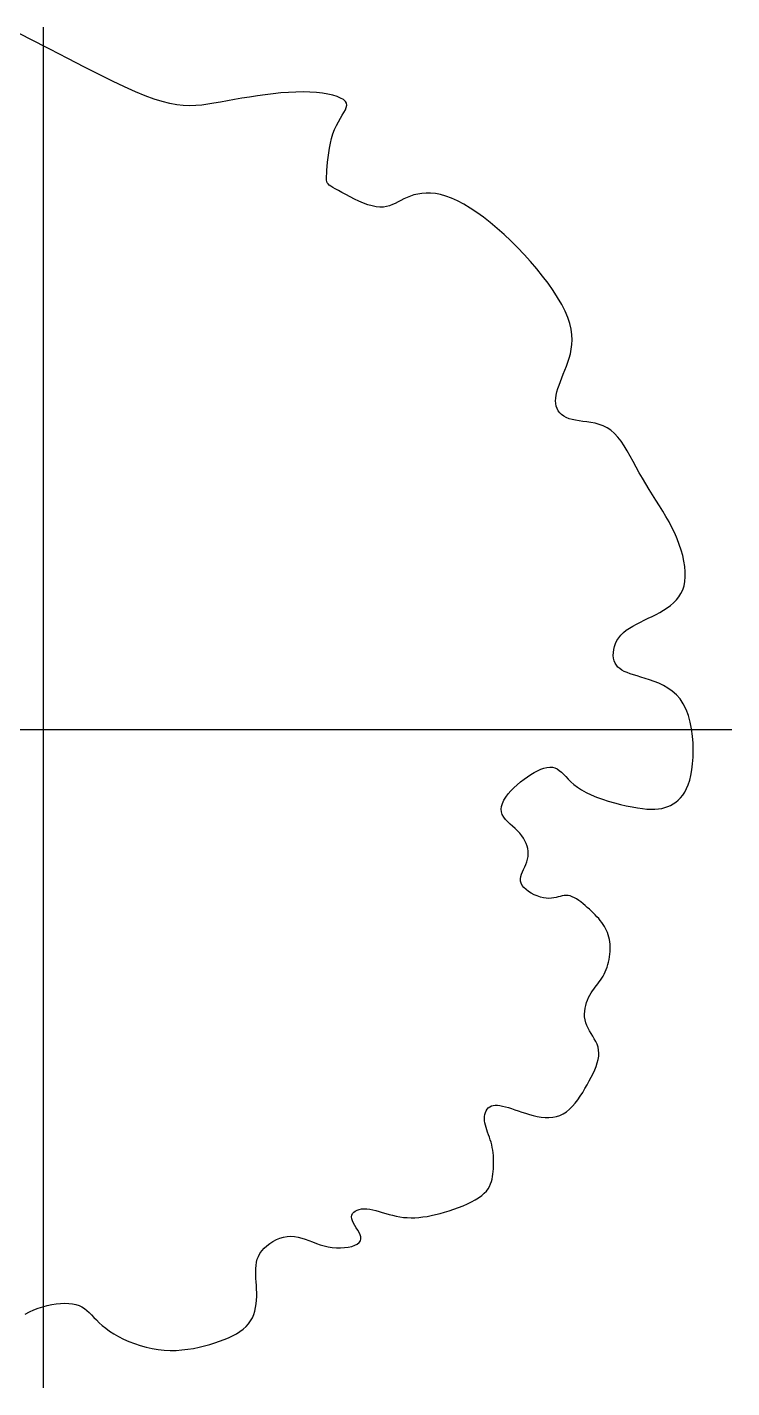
# Model space of a CAD drawing. Extents: x -5576 to 5301, y -5071 to 5410.
# Drawn here: x -124 to 5301, y -5071 to 5410 of the extents above; entities that cross this region are included whole.
import ezdxf

# ---------------------------------------------------------------- set-up
doc = ezdxf.new("R2010")
doc.units = 0
doc.layers.get('0').update_dxf_attribs({"linetype": 'CONTINUOUS'})

msp = doc.modelspace()

# ---------------------------------------------------------------- linework, layer by layer
at = {"linetype": 'CONTINUOUS'}
for p, q in [((-106.21, 5320.55), (-258.44, 5399.37)), ((0, -5071.41), (0, 5409.95)), ((48.72, 5240.22), (-106.21, 5320.55)), ((188.96, 5167.69), (48.72, 5240.22)), ((315.64, 5102.7), (188.96, 5167.69)), ((429.85, 5044.99), (315.64, 5102.7)), ((532.72, 4994.29), (429.85, 5044.99)), ((625.34, 4950.35), (532.72, 4994.29)), ((708.83, 4912.89), (625.34, 4950.35)), ((784.3, 4881.67), (708.83, 4912.89)), ((852.86, 4856.41), (784.3, 4881.67)), ((915.58, 4836.82), (852.86, 4856.41)), ((973.37, 4822.42), (915.58, 4836.82)), ((1027.12, 4812.71), (973.37, 4822.42)), ((1313.89, 4824.41), (1265.96, 4816.68)), ((1363.93, 4833.27), (1313.89, 4824.41)), ((1416.72, 4842.78), (1363.93, 4833.27)), ((1472, 4852.64), (1416.72, 4842.78)), ((1529.27, 4862.55), (1472, 4852.64)), ((1588.03, 4872.25), (1529.27, 4862.55)), ((1647.78, 4881.45), (1588.03, 4872.25)), ((1708.03, 4889.89), (1647.78, 4881.45)), ((1768.28, 4897.28), (1708.03, 4889.89)), ((1828.03, 4903.34), (1768.28, 4897.28)), ((1886.79, 4907.79), (1828.03, 4903.34)), ((1944.05, 4910.37), (1886.79, 4907.79)), ((1999.32, 4910.86), (1944.05, 4910.37)), ((2052.11, 4909.31), (1999.32, 4910.86)), ((2101.91, 4905.85), (2052.11, 4909.31)), ((2148.23, 4900.6), (2101.91, 4905.85)), ((2190.57, 4893.69), (2148.23, 4900.6)), ((2228.44, 4885.23), (2190.57, 4893.69)), ((2261.34, 4875.36), (2228.44, 4885.23)), ((2288.76, 4864.19), (2261.34, 4875.36)), ((2310.22, 4851.85), (2288.76, 4864.19)), ((2325.21, 4838.45), (2310.22, 4851.85)), ((2333.48, 4824.09), (2325.21, 4838.45)), ((2335.68, 4808.61), (2333.48, 4824.09)), ((1077.71, 4807.19), (1027.12, 4812.71)), ((1126.01, 4805.33), (1077.71, 4807.19)), ((1172.89, 4806.63), (1126.01, 4805.33)), ((1219.25, 4810.58), (1172.89, 4806.63)), ((1265.96, 4816.68), (1219.25, 4810.58)), ((2287.02, 4708.08), (2301.73, 4731.89)), ((2301.73, 4731.89), (2314.84, 4753.66)), ((2314.84, 4753.66), (2325.46, 4773.58)), ((2325.46, 4773.58), (2332.71, 4791.84)), ((2332.71, 4791.84), (2335.68, 4808.61)), ((2230.03, 4588.95), (2242.32, 4622.6)), ((2242.32, 4622.6), (2256.42, 4653.62)), ((2256.42, 4653.62), (2271.62, 4682.06)), ((2271.62, 4682.06), (2287.02, 4708.08)), ((2203.42, 4478.76), (2210.74, 4516.29)), ((2210.74, 4516.29), (2219.56, 4553.27)), ((2219.56, 4553.27), (2230.03, 4588.95)), ((2188.75, 4370.24), (2192.59, 4404.99)), ((2192.59, 4404.99), (2197.43, 4441.41)), ((2197.43, 4441.41), (2203.42, 4478.76)), ((2181.54, 4283.36), (2183.39, 4308.68)), ((2183.39, 4308.68), (2185.74, 4337.88)), ((2185.74, 4337.88), (2188.75, 4370.24)), ((2179.42, 4245.4), (2180.12, 4262.42)), ((2179.85, 4231.59), (2179.42, 4245.4)), ((2181.81, 4220.28), (2179.85, 4231.59)), ((2180.12, 4262.42), (2181.54, 4283.36)), ((2185.69, 4210.76), (2181.81, 4220.28)), ((2191.89, 4202.31), (2185.69, 4210.76)), ((2200.8, 4194.24), (2191.89, 4202.31)), ((2212.84, 4185.82), (2200.8, 4194.24)), ((2228.38, 4176.36), (2212.84, 4185.82)), ((2247.84, 4165.14), (2228.38, 4176.36)), ((2271.43, 4151.68), (2247.84, 4165.14)), ((2298.63, 4136.4), (2271.43, 4151.68)), ((2328.75, 4119.95), (2298.63, 4136.4)), ((2361.09, 4102.98), (2328.75, 4119.95)), ((2394.95, 4086.12), (2361.09, 4102.98)), ((2800.36, 4098.37), (2776.25, 4087.2)), ((2826.06, 4108.64), (2800.36, 4098.37)), ((2853.49, 4117.58), (2826.06, 4108.64)), ((2882.7, 4124.79), (2853.49, 4117.58)), ((2913.78, 4129.88), (2882.7, 4124.79)), ((2946.77, 4132.43), (2913.78, 4129.88)), ((2981.76, 4132.06), (2946.77, 4132.43)), ((3018.8, 4128.35), (2981.76, 4132.06)), ((3057.96, 4120.92), (3018.8, 4128.35)), ((3099.31, 4109.35), (3057.96, 4120.92)), ((3142.91, 4093.24), (3099.31, 4109.35)), ((3188.77, 4072.33), (3142.91, 4093.24)), ((2429.64, 4070.04), (2394.95, 4086.12)), ((2464.47, 4055.38), (2429.64, 4070.04)), ((2498.73, 4042.79), (2464.47, 4055.38)), ((2531.73, 4032.91), (2498.73, 4042.79)), ((2562.78, 4026.39), (2531.73, 4032.91)), ((2591.36, 4023.69), (2562.78, 4026.39)), ((2617.72, 4024.5), (2591.36, 4023.69)), ((2642.29, 4028.34), (2617.72, 4024.5)), ((2665.5, 4034.71), (2642.29, 4028.34)), ((2687.78, 4043.11), (2665.5, 4034.71)), ((2709.57, 4053.05), (2687.78, 4043.11)), ((2731.29, 4064.04), (2709.57, 4053.05)), ((2753.37, 4075.59), (2731.29, 4064.04)), ((2776.25, 4087.2), (2753.37, 4075.59)), ((3236.62, 4046.78), (3188.77, 4072.33)), ((3286.13, 4016.92), (3236.62, 4046.78)), ((3336.96, 3983.05), (3286.13, 4016.92)), ((3388.78, 3945.49), (3336.96, 3983.05)), ((3441.27, 3904.52), (3388.78, 3945.49)), ((3494.09, 3860.48), (3441.27, 3904.52)), ((3546.9, 3813.66), (3494.09, 3860.48)), ((3599.39, 3764.37), (3546.9, 3813.66)), ((3651.21, 3712.93), (3599.39, 3764.37)), ((3702.01, 3659.66), (3651.21, 3712.93)), ((3751.36, 3605), (3702.01, 3659.66)), ((3798.78, 3549.41), (3751.36, 3605)), ((3843.81, 3493.37), (3798.78, 3549.41)), ((3885.99, 3437.32), (3843.81, 3493.37)), ((3924.86, 3381.74), (3885.99, 3437.32)), ((3959.94, 3327.08), (3924.86, 3381.74)), ((3990.79, 3273.82), (3959.94, 3327.08)), ((4016.93, 3222.4), (3990.79, 3273.82)), ((4037.9, 3173.29), (4016.93, 3222.4)), ((4053.39, 3126.85), (4037.9, 3173.29)), ((4063.79, 3082.97), (4053.39, 3126.85)), ((4069.61, 3041.43), (4063.79, 3082.97)), ((4071.39, 3002.02), (4069.61, 3041.43)), ((4064.93, 2928.72), (4069.65, 2964.52)), ((4069.65, 2964.52), (4071.39, 3002.02)), ((4038.18, 2829.32), (4048.66, 2861.33)), ((4048.66, 2861.33), (4057.76, 2894.39)), ((4057.76, 2894.39), (4064.93, 2928.72)), ((3991.87, 2708.68), (4003.36, 2737.78)), ((4003.36, 2737.78), (4015.11, 2767.62)), ((4015.11, 2767.62), (4026.83, 2798.14)), ((4026.83, 2798.14), (4038.18, 2829.32)), ((3954.54, 2600.9), (3961.98, 2626.43)), ((3961.98, 2626.43), (3970.89, 2652.94)), ((3970.89, 2652.94), (3980.95, 2680.38)), ((3980.95, 2680.38), (3991.87, 2708.68)), ((3943.95, 2530.87), (3945.23, 2553.06)), ((3945.27, 2509.91), (3943.95, 2530.87)), ((3945.23, 2553.06), (3948.86, 2576.43)), ((3948.86, 2576.43), (3954.54, 2600.9)), ((3949.21, 2490.25), (3945.27, 2509.91)), ((3955.74, 2471.95), (3949.21, 2490.25)), ((3964.81, 2455.06), (3955.74, 2471.95)), ((3976.41, 2439.65), (3964.81, 2455.06)), ((3990.49, 2425.79), (3976.41, 2439.65)), ((4007.03, 2413.53), (3990.49, 2425.79)), ((4025.99, 2402.94), (4007.03, 2413.53)), ((4047.33, 2394.07), (4025.99, 2402.94)), ((4071.03, 2386.98), (4047.33, 2394.07)), ((4096.99, 2381.63), (4071.03, 2386.98)), ((4124.86, 2377.44), (4096.99, 2381.63)), ((4154.27, 2373.75), (4124.86, 2377.44)), ((4184.8, 2369.87), (4154.27, 2373.75)), ((4216.06, 2365.13), (4184.8, 2369.87)), ((4247.66, 2358.85), (4216.06, 2365.13)), ((4279.18, 2350.35), (4247.66, 2358.85)), ((4310.24, 2338.95), (4279.18, 2350.35)), ((4340.44, 2323.97), (4310.24, 2338.95)), ((4369.39, 2304.74), (4340.44, 2323.97)), ((4396.78, 2280.78), (4369.39, 2304.74)), ((4422.78, 2252.44), (4396.78, 2280.78)), ((4447.65, 2220.28), (4422.78, 2252.44)), ((4471.67, 2184.85), (4447.65, 2220.28)), ((4495.08, 2146.71), (4471.67, 2184.85)), ((4518.17, 2106.41), (4495.08, 2146.71)), ((4541.18, 2064.5), (4518.17, 2106.41)), ((4564.4, 2021.55), (4541.18, 2064.5)), ((4588.08, 1978.1), (4564.4, 2021.55)), ((4612.49, 1934.71), (4588.08, 1978.1)), ((4637.8, 1891.83), (4612.49, 1934.71)), ((4663.81, 1849.44), (4637.8, 1891.83)), ((4690.21, 1807.42), (4663.81, 1849.44)), ((4716.72, 1765.64), (4690.21, 1807.42)), ((4743.02, 1723.99), (4716.72, 1765.64)), ((4768.83, 1682.33), (4743.02, 1723.99)), ((4793.84, 1640.56), (4768.83, 1682.33)), ((4817.76, 1598.54), (4793.84, 1640.56)), ((4840.29, 1556.14), (4817.76, 1598.54)), ((4861.12, 1513.26), (4840.29, 1556.14)), ((4879.99, 1469.84), (4861.12, 1513.26)), ((4896.7, 1426.14), (4879.99, 1469.84)), ((4911.1, 1382.5), (4896.7, 1426.14)), ((4923, 1339.27), (4911.1, 1382.5)), ((4932.26, 1296.77), (4923, 1339.27)), ((4938.69, 1255.36), (4932.26, 1296.77)), ((4942.15, 1215.36), (4938.69, 1255.36)), ((4939.44, 1140.98), (4942.45, 1177.12)), ((4942.45, 1177.12), (4942.15, 1215.36)), ((4909.48, 1047.78), (4922.89, 1076.25)), ((4922.89, 1076.25), (4932.95, 1107.27)), ((4932.95, 1107.27), (4939.44, 1140.98)), ((4802.65, 936.29), (4828.32, 955.19)), ((4828.32, 955.19), (4852.14, 975.58)), ((4852.14, 975.58), (4873.81, 997.66)), ((4873.81, 997.66), (4893.02, 1021.66)), ((4893.02, 1021.66), (4909.48, 1047.78)), ((4596.71, 827.24), (4626.62, 841.83)), ((4626.62, 841.83), (4656.96, 856.39)), ((4656.96, 856.39), (4687.36, 871.14)), ((4687.36, 871.14), (4717.47, 886.28)), ((4717.47, 886.28), (4746.92, 902.05)), ((4746.92, 902.05), (4775.42, 918.64)), ((4775.42, 918.64), (4802.65, 936.29)), ((4446.74, 726.97), (4466.4, 746.28)), ((4466.4, 746.28), (4488.68, 764.26)), ((4488.68, 764.26), (4513.22, 781.13)), ((4513.22, 781.13), (4539.65, 797.11)), ((4539.65, 797.11), (4567.6, 812.41)), ((4567.6, 812.41), (4596.71, 827.24)), ((4391.49, 615.21), (4396.97, 638.42)), ((4396.97, 638.42), (4405.17, 661.58)), ((4405.17, 661.58), (4416.15, 684.3)), ((4416.15, 684.3), (4429.98, 706.22)), ((4429.98, 706.22), (4446.74, 726.97)), ((4388.41, 570.07), (4388.66, 592.3)), ((4390.69, 548.89), (4388.41, 570.07)), ((4388.66, 592.3), (4391.49, 615.21)), ((4395.42, 529.12), (4390.69, 548.89)), ((4402.54, 511.15), (4395.42, 529.12)), ((4411.98, 495.23), (4402.54, 511.15)), ((4423.75, 481.18), (4411.98, 495.23)), ((4437.84, 468.74), (4423.75, 481.18)), ((4454.25, 457.62), (4437.84, 468.74)), ((4472.98, 447.56), (4454.25, 457.62)), ((4494.03, 438.26), (4472.98, 447.56)), ((4517.4, 429.46), (4494.03, 438.26)), ((4543.1, 420.87), (4517.4, 429.46)), ((4571.11, 412.22), (4543.1, 420.87)), ((4601.44, 403.23), (4571.11, 412.22)), ((4633.99, 393.59), (4601.44, 403.23)), ((4668.23, 382.84), (4633.99, 393.59)), ((4703.53, 370.48), (4668.23, 382.84)), ((4739.26, 356.03), (4703.53, 370.48)), ((4774.79, 338.99), (4739.26, 356.03)), ((4809.49, 318.86), (4774.79, 338.99)), ((4842.74, 295.16), (4809.49, 318.86)), ((4873.9, 267.38), (4842.74, 295.16)), ((4902.33, 235.05), (4873.9, 267.38)), ((4927.42, 197.65), (4902.33, 235.05)), ((4948.67, 154.96), (4927.42, 197.65)), ((4966.14, 107.73), (4948.67, 154.96)), ((4980.03, 56.99), (4966.14, 107.73)), ((-5576.18, 0), (5300.52, 0)), ((4990.54, 3.75), (4980.03, 56.99)), ((4997.87, -50.97), (4990.54, 3.75)), ((5002.21, -106.15), (4997.87, -50.97)), ((5003.77, -160.78), (5002.21, -106.15)), ((5002.74, -213.84), (5003.77, -160.78)), ((3805.22, -317.62), (3830.05, -306.71)), ((3830.05, -306.71), (3854.05, -298.42)), ((3854.05, -298.42), (3877.05, -292.97)), ((3877.05, -292.97), (3898.9, -290.57)), ((3898.9, -290.57), (3919.41, -291.43)), ((3919.41, -291.43), (3938.44, -295.79)), ((3938.44, -295.79), (3955.95, -303.73)), ((3955.95, -303.73), (3972.42, -314.91)), ((4986.12, -353.61), (4993.72, -311.16)), ((4993.72, -311.16), (4999.33, -264.3)), ((4999.33, -264.3), (5002.74, -213.84)), ((3648.61, -425.94), (3674.51, -403.91)), ((3674.51, -403.91), (3700.93, -383.15)), ((3700.93, -383.15), (3727.42, -363.91)), ((3727.42, -363.91), (3753.74, -346.44)), ((3753.74, -346.44), (3779.73, -330.93)), ((3779.73, -330.93), (3805.22, -317.62)), ((3972.42, -314.91), (3988.51, -328.86)), ((3988.51, -328.86), (4004.82, -345.13)), ((4004.82, -345.13), (4021.99, -363.24)), ((4021.99, -363.24), (4040.66, -382.75)), ((4040.66, -382.75), (4061.45, -403.17)), ((4061.45, -403.17), (4085, -424.06)), ((4965.48, -425.74), (4976.66, -391.71)), ((4976.66, -391.71), (4986.12, -353.61)), ((3545.63, -545.34), (3560.92, -521.15)), ((3560.92, -521.15), (3579.4, -496.84)), ((3579.4, -496.84), (3600.52, -472.69)), ((3600.52, -472.69), (3623.77, -448.96)), ((3623.77, -448.96), (3648.61, -425.94)), ((4085, -424.06), (4111.92, -444.95)), ((4111.92, -444.95), (4142.85, -465.38)), ((4142.85, -465.38), (4178.19, -484.94)), ((4178.19, -484.94), (4217.38, -503.49)), ((4217.38, -503.49), (4259.61, -520.92)), ((4259.61, -520.92), (4304.1, -537.15)), ((4906.16, -526.72), (4922.91, -506.19)), ((4922.91, -506.19), (4938.47, -482.71)), ((4938.47, -482.71), (4952.71, -455.98)), ((4952.71, -455.98), (4965.48, -425.74)), ((3524.15, -614.4), (3526.71, -592.24)), ((3526.68, -635.4), (3524.15, -614.4)), ((3526.71, -592.24), (3534.05, -569.13)), ((3534.05, -569.13), (3545.63, -545.34)), ((4304.1, -537.15), (4350.05, -552.09)), ((4350.05, -552.09), (4396.66, -565.64)), ((4396.66, -565.64), (4443.13, -577.71)), ((4443.13, -577.71), (4488.68, -588.21)), ((4488.68, -588.21), (4532.51, -597.04)), ((4532.51, -597.04), (4573.81, -604.12)), ((4573.81, -604.12), (4611.98, -609.36)), ((4611.98, -609.36), (4647.1, -612.75)), ((4647.1, -612.75), (4679.43, -614.3)), ((4679.43, -614.3), (4709.25, -613.99)), ((4709.25, -613.99), (4736.81, -611.84)), ((4736.81, -611.84), (4762.38, -607.83)), ((4762.38, -607.83), (4786.22, -601.97)), ((4786.22, -601.97), (4808.61, -594.27)), ((4808.61, -594.27), (4829.8, -584.71)), ((4829.8, -584.71), (4850.07, -573.3)), ((4850.07, -573.3), (4869.61, -559.99)), ((4869.61, -559.99), (4888.35, -544.56)), ((4888.35, -544.56), (4906.16, -526.72)), ((3533.78, -655.35), (3526.68, -635.4)), ((3544.73, -674.44), (3533.78, -655.35)), ((3558.8, -692.85), (3544.73, -674.44)), ((3575.25, -710.77), (3558.8, -692.85)), ((3593.36, -728.38), (3575.25, -710.77)), ((3612.4, -745.87), (3593.36, -728.38)), ((3631.64, -763.42), (3612.4, -745.87)), ((3650.34, -781.21), (3631.64, -763.42)), ((3667.78, -799.44), (3650.34, -781.21)), ((3683.35, -818.23), (3667.78, -799.44)), ((3696.9, -837.55), (3683.35, -818.23)), ((3708.39, -857.3), (3696.9, -837.55)), ((3717.79, -877.38), (3708.39, -857.3)), ((3725.07, -897.72), (3717.79, -877.38)), ((3730.2, -918.2), (3725.07, -897.72)), ((3733.14, -938.75), (3730.2, -918.2)), ((3733.86, -959.27), (3733.14, -938.75)), ((3706.29, -1058.59), (3714.85, -1039.31)), ((3714.85, -1039.31), (3722.49, -1019.73)), ((3722.49, -1019.73), (3728.51, -999.85)), ((3728.51, -999.85), (3732.32, -979.67)), ((3732.32, -979.67), (3733.86, -959.27)), ((3673.91, -1150.33), (3676.67, -1132.59)), ((3674.39, -1167.75), (3673.91, -1150.33)), ((3676.67, -1132.59), (3681.99, -1114.55)), ((3681.99, -1114.55), (3689.16, -1096.2)), ((3689.16, -1096.2), (3697.49, -1077.55)), ((3697.49, -1077.55), (3706.29, -1058.59)), ((3678.82, -1184.87), (3674.39, -1167.75)), ((3687.66, -1201.64), (3678.82, -1184.87)), ((3700.51, -1217.87), (3687.66, -1201.64)), ((3716.75, -1233.33), (3700.51, -1217.87)), ((3735.73, -1247.79), (3716.75, -1233.33)), ((3756.84, -1261.01), (3735.73, -1247.79)), ((3779.43, -1272.77), (3756.84, -1261.01)), ((3802.89, -1282.84), (3779.43, -1272.77)), ((3826.58, -1290.97), (3802.89, -1282.84)), ((3849.88, -1296.95), (3826.58, -1290.97)), ((3872.14, -1300.54), (3849.88, -1296.95)), ((3892.89, -1301.63), (3872.14, -1300.54)), ((3912.2, -1300.61), (3892.89, -1301.63)), ((3930.27, -1298.02), (3912.2, -1300.61)), ((3947.32, -1294.37), (3930.27, -1298.02)), ((3963.57, -1290.18), (3947.32, -1294.37)), ((3979.22, -1285.97), (3963.57, -1290.18)), ((3994.49, -1282.26), (3979.22, -1285.97)), ((4009.58, -1279.57), (3994.49, -1282.26)), ((4024.72, -1278.43), (4009.58, -1279.57)), ((4040.11, -1279.35), (4024.72, -1278.43)), ((4055.91, -1282.72), (4040.11, -1279.35)), ((4072.09, -1288.4), (4055.91, -1282.72)), ((4088.55, -1296.13), (4072.09, -1288.4)), ((4105.2, -1305.63), (4088.55, -1296.13)), ((4121.96, -1316.64), (4105.2, -1305.63)), ((4138.72, -1328.88), (4121.96, -1316.64)), ((4155.4, -1342.08), (4138.72, -1328.88)), ((4171.91, -1355.97), (4155.4, -1342.08)), ((4188.15, -1370.29), (4171.91, -1355.97)), ((4204.04, -1384.76), (4188.15, -1370.29)), ((4219.49, -1399.16), (4204.04, -1384.76)), ((4234.43, -1413.5), (4219.49, -1399.16)), ((4248.81, -1427.83), (4234.43, -1413.5)), ((4262.58, -1442.2), (4248.81, -1427.83)), ((4275.68, -1456.67), (4262.58, -1442.2)), ((4288.05, -1471.29), (4275.68, -1456.67)), ((4299.64, -1486.11), (4288.05, -1471.29)), ((4310.39, -1501.2), (4299.64, -1486.11)), ((4320.24, -1516.59), (4310.39, -1501.2)), ((4329.14, -1532.35), (4320.24, -1516.59)), ((4337.04, -1548.53), (4329.14, -1532.35)), ((4343.94, -1565.11), (4337.04, -1548.53)), ((4349.85, -1582.09), (4343.94, -1565.11)), ((4354.78, -1599.48), (4349.85, -1582.09)), ((4358.73, -1617.24), (4354.78, -1599.48)), ((4361.72, -1635.39), (4358.73, -1617.24)), ((4363.75, -1653.9), (4361.72, -1635.39)), ((4364.82, -1672.78), (4363.75, -1653.9)), ((4364.96, -1692.01), (4364.82, -1672.78)), ((4352.03, -1791.69), (4356.35, -1771.67)), ((4356.35, -1771.67), (4359.83, -1751.55)), ((4359.83, -1751.55), (4362.45, -1731.47)), ((4362.45, -1731.47), (4364.16, -1711.58)), ((4364.16, -1711.58), (4364.96, -1692.01)), ((4310.11, -1901.56), (4318.86, -1885.2)), ((4318.86, -1885.2), (4326.94, -1867.86)), ((4326.94, -1867.86), (4334.33, -1849.7)), ((4334.33, -1849.7), (4340.99, -1830.85)), ((4340.99, -1830.85), (4346.9, -1811.47)), ((4346.9, -1811.47), (4352.03, -1791.69)), ((4237.83, -1999.59), (4248.51, -1985.61)), ((4248.51, -1985.61), (4259.27, -1972.05)), ((4259.27, -1972.05), (4269.99, -1958.65)), ((4269.99, -1958.65), (4280.56, -1945.16)), ((4280.56, -1945.16), (4290.85, -1931.32)), ((4290.85, -1931.32), (4300.74, -1916.87)), ((4300.74, -1916.87), (4310.11, -1901.56)), ((4182.63, -2104.52), (4190.01, -2084.11)), ((4190.01, -2084.11), (4198.36, -2064.73)), ((4198.36, -2064.73), (4207.5, -2046.6)), ((4207.5, -2046.6), (4217.2, -2029.83)), ((4217.2, -2029.83), (4227.36, -2014.24)), ((4227.36, -2014.24), (4237.83, -1999.59)), ((4167.11, -2192.34), (4168.47, -2169.87)), ((4167.77, -2214.82), (4167.11, -2192.34)), ((4168.47, -2169.87), (4171.65, -2147.6)), ((4171.65, -2147.6), (4176.44, -2125.75)), ((4176.44, -2125.75), (4182.63, -2104.52)), ((4170.67, -2237.09), (4167.77, -2214.82)), ((4176.01, -2258.95), (4170.67, -2237.09)), ((4183.86, -2280.25), (4176.01, -2258.95)), ((4193.77, -2301.09), (4183.86, -2280.25)), ((4205.15, -2321.62), (4193.77, -2301.09)), ((4217.38, -2342), (4205.15, -2321.62)), ((4229.88, -2362.38), (4217.38, -2342)), ((4242.04, -2382.91), (4229.88, -2362.38)), ((4253.28, -2403.76), (4242.04, -2382.91)), ((4262.99, -2425.06), (4253.28, -2403.76)), ((4270.58, -2446.98), (4262.99, -2425.06)), ((4275.46, -2469.67), (4270.58, -2446.98)), ((4277.16, -2493.26), (4275.46, -2469.67)), ((4275.81, -2517.7), (4277.16, -2493.26)), ((4245.22, -2622.89), (4256.12, -2595.61)), ((4256.12, -2595.61), (4265.03, -2568.94)), ((4265.03, -2568.94), (4271.68, -2542.95)), ((4271.68, -2542.95), (4275.81, -2517.7)), ((4187.06, -2736.96), (4203.26, -2707.83)), ((4203.26, -2707.83), (4218.53, -2679.06)), ((4218.53, -2679.06), (4232.6, -2650.73)), ((4232.6, -2650.73), (4245.22, -2622.89)), ((4114.74, -2852.01), (4134.05, -2824.3)), ((4134.05, -2824.3), (4152.49, -2795.6)), ((4152.49, -2795.6), (4170.14, -2766.34)), ((4170.14, -2766.34), (4187.06, -2736.96)), ((3409.5, -2938.02), (3416.96, -2926.04)), ((3416.96, -2926.04), (3426.08, -2915.65)), ((3426.08, -2915.65), (3436.85, -2907.09)), ((3436.85, -2907.09), (3449.28, -2900.56)), ((3449.28, -2900.56), (3463.37, -2896.28)), ((3463.37, -2896.28), (3479.11, -2894.38)), ((3479.11, -2894.38), (3496.43, -2894.71)), ((3496.43, -2894.71), (3515.29, -2897.01)), ((3515.29, -2897.01), (3535.6, -2901.04)), ((3535.6, -2901.04), (3557.3, -2906.55)), ((3557.3, -2906.55), (3580.32, -2913.29)), ((3580.32, -2913.29), (3604.61, -2921.01)), ((3604.61, -2921.01), (3630.09, -2929.48)), ((3630.09, -2929.48), (3656.69, -2938.44)), ((4027.59, -2944.35), (4051, -2924.91)), ((4051, -2924.91), (4073.29, -2902.75)), ((4073.29, -2902.75), (4094.51, -2878.3)), ((4094.51, -2878.3), (4114.74, -2852.01)), ((3396.24, -2997.69), (3397.07, -2981.45)), ((3397.07, -3014.46), (3396.24, -2997.69)), ((3397.07, -2981.45), (3399.56, -2965.94)), ((3399.51, -3031.57), (3397.07, -3014.46)), ((3403.35, -3048.99), (3399.51, -3031.57)), ((3399.56, -2965.94), (3403.7, -2951.4)), ((3403.7, -2951.4), (3409.5, -2938.02)), ((3656.69, -2938.44), (3684.36, -2947.65)), ((3684.36, -2947.65), (3712.99, -2956.84)), ((3712.99, -2956.84), (3742.38, -2965.62)), ((3742.38, -2965.62), (3772.3, -2973.6)), ((3772.3, -2973.6), (3802.52, -2980.39)), ((3802.52, -2980.39), (3832.81, -2985.57)), ((3832.81, -2985.57), (3862.93, -2988.74)), ((3862.93, -2988.74), (3892.65, -2989.51)), ((3892.65, -2989.51), (3921.75, -2987.47)), ((3921.75, -2987.47), (3949.98, -2982.23)), ((3949.98, -2982.23), (3977.12, -2973.38)), ((3977.12, -2973.38), (4002.98, -2960.65)), ((4002.98, -2960.65), (4027.59, -2944.35)), ((3408.31, -3066.72), (3403.35, -3048.99)), ((3414.13, -3084.76), (3408.31, -3066.72)), ((3420.55, -3103.1), (3414.13, -3084.76)), ((3427.3, -3121.76), (3420.55, -3103.1)), ((3434.12, -3140.73), (3427.3, -3121.76)), ((3440.74, -3160), (3434.12, -3140.73)), ((3446.9, -3179.58), (3440.74, -3160)), ((3452.32, -3199.48), (3446.9, -3179.58)), ((3456.81, -3219.67), (3452.32, -3199.48)), ((3460.37, -3240.1), (3456.81, -3219.67)), ((3463.06, -3260.73), (3460.37, -3240.1)), ((3464.96, -3281.47), (3463.06, -3260.73)), ((3466.13, -3302.28), (3464.96, -3281.47)), ((3465.94, -3364.46), (3466.55, -3343.84)), ((3466.64, -3323.09), (3466.13, -3302.28)), ((3466.55, -3343.84), (3466.64, -3323.09)), ((3455.42, -3463.84), (3458.95, -3444.56)), ((3458.95, -3444.56), (3461.49, -3424.98)), ((3461.49, -3424.98), (3463.37, -3405.09)), ((3463.37, -3405.09), (3464.85, -3384.9)), ((3464.85, -3384.9), (3465.94, -3364.46)), ((3394.75, -3573), (3411.21, -3555.58)), ((3411.21, -3555.58), (3424.7, -3537.85)), ((3424.7, -3537.85), (3435.53, -3519.81)), ((3435.53, -3519.81), (3444.03, -3501.46)), ((3444.03, -3501.46), (3450.55, -3482.8)), ((3450.55, -3482.8), (3455.42, -3463.84)), ((3231.32, -3669.11), (3264.56, -3654.48)), ((3264.56, -3654.48), (3296, -3639.18)), ((3296, -3639.18), (3325.2, -3623.28)), ((3325.2, -3623.28), (3351.68, -3606.9)), ((3351.68, -3606.9), (3374.97, -3590.11)), ((3374.97, -3590.11), (3394.75, -3573)), ((2373.55, -3755.18), (2375.85, -3741.72)), ((2374.92, -3769.96), (2373.55, -3755.18)), ((2380.06, -3785.95), (2374.92, -3769.96)), ((2375.85, -3741.72), (2381.54, -3729.68)), ((2381.54, -3729.68), (2390.3, -3719.15)), ((2390.3, -3719.15), (2401.86, -3710.23)), ((2401.86, -3710.23), (2415.9, -3703)), ((2415.9, -3703), (2432.12, -3697.56)), ((2432.12, -3697.56), (2450.24, -3694)), ((2450.24, -3694), (2469.95, -3692.42)), ((2469.95, -3692.42), (2490.95, -3692.9)), ((2490.95, -3692.9), (2512.98, -3695.46)), ((2512.98, -3695.46), (2535.95, -3699.81)), ((2535.95, -3699.81), (2559.77, -3705.58)), ((2559.77, -3705.58), (2584.39, -3712.39)), ((2584.39, -3712.39), (2609.74, -3719.89)), ((2609.74, -3719.89), (2635.75, -3727.69)), ((2635.75, -3727.69), (2662.36, -3735.43)), ((2662.36, -3735.43), (2689.5, -3742.73)), ((2689.5, -3742.73), (2717.1, -3749.24)), ((2717.1, -3749.24), (2745.11, -3754.57)), ((2745.11, -3754.57), (2773.46, -3758.43)), ((2773.46, -3758.43), (2802.21, -3760.77)), ((2802.21, -3760.77), (2831.43, -3761.64)), ((2831.43, -3761.64), (2861.18, -3761.05)), ((2861.18, -3761.05), (2891.52, -3759.05)), ((2891.52, -3759.05), (2922.53, -3755.66)), ((2922.53, -3755.66), (2954.26, -3750.92)), ((2954.26, -3750.92), (2986.8, -3744.84)), ((2986.8, -3744.84), (3020.19, -3737.48)), ((3020.19, -3737.48), (3054.51, -3728.85)), ((3054.51, -3728.85), (3089.74, -3719)), ((3089.74, -3719), (3125.5, -3708)), ((3125.5, -3708), (3161.32, -3695.96)), ((3161.32, -3695.96), (3196.75, -3682.97)), ((3196.75, -3682.97), (3231.32, -3669.11)), ((2388.18, -3802.9), (2380.06, -3785.95)), ((2398.29, -3820.52), (2388.18, -3802.9)), ((2409.4, -3838.55), (2398.29, -3820.52)), ((2420.5, -3856.7), (2409.4, -3838.55)), ((2430.61, -3874.7), (2420.5, -3856.7)), ((2438.74, -3892.26), (2430.61, -3874.7)), ((1700.48, -3995.71), (1720.87, -3976.65)), ((1720.87, -3976.65), (1743.48, -3959.13)), ((1743.48, -3959.13), (1767.95, -3943.45)), ((1767.95, -3943.45), (1793.91, -3929.94)), ((1793.91, -3929.94), (1821, -3918.89)), ((1821, -3918.89), (1848.85, -3910.61)), ((1848.85, -3910.61), (1877.1, -3905.42)), ((1877.1, -3905.42), (1905.38, -3903.62)), ((1905.38, -3903.62), (1933.4, -3905.37)), ((1933.4, -3905.37), (1961.23, -3910.2)), ((1961.23, -3910.2), (1988.99, -3917.5)), ((1988.99, -3917.5), (2016.82, -3926.65)), ((2016.82, -3926.65), (2044.85, -3937.03)), ((2044.85, -3937.03), (2073.21, -3948.03)), ((2073.21, -3948.03), (2102.03, -3959.03)), ((2102.03, -3959.03), (2131.45, -3969.41)), ((2131.45, -3969.41), (2161.6, -3978.56)), ((2161.6, -3978.56), (2192.61, -3985.86)), ((2347.99, -3987.78), (2374.39, -3981.78)), ((2374.39, -3981.78), (2397.61, -3973.87)), ((2397.61, -3973.87), (2416.96, -3964.14)), ((2416.96, -3964.14), (2431.73, -3952.68)), ((2431.73, -3952.68), (2441.22, -3939.59)), ((2443.88, -3909.12), (2438.74, -3892.26)), ((2441.22, -3939.59), (2445.04, -3924.99)), ((2445.04, -3924.99), (2443.88, -3909.12)), ((1641.31, -4104.74), (1647.44, -4081.62)), ((1647.44, -4081.62), (1656.15, -4059.12)), ((1656.15, -4059.12), (1667.81, -4037.23)), ((1667.81, -4037.23), (1682.67, -4016.01)), ((1682.67, -4016.01), (1700.48, -3995.71)), ((2192.61, -3985.86), (2224.48, -3990.8)), ((2224.48, -3990.8), (2256.65, -3993.38)), ((2256.65, -3993.38), (2288.42, -3993.67)), ((2288.42, -3993.67), (2319.1, -3991.78)), ((2319.1, -3991.78), (2347.99, -3987.78)), ((1634.79, -4177.8), (1635.35, -4152.83)), ((1635.36, -4203.39), (1634.79, -4177.8)), ((1635.35, -4152.83), (1637.4, -4128.48)), ((1637.4, -4128.48), (1641.31, -4104.74)), ((1636.7, -4229.59), (1635.36, -4203.39)), ((1638.42, -4256.41), (1636.7, -4229.59)), ((1640.19, -4283.85), (1638.42, -4256.41)), ((1641.63, -4311.87), (1640.19, -4283.85)), ((1638.81, -4425.82), (1641.34, -4397.48)), ((1641.34, -4397.48), (1642.49, -4368.91)), ((1642.49, -4340.3), (1641.63, -4311.87)), ((1642.49, -4368.91), (1642.49, -4340.3)), ((-140.49, -4503.24), (-107.78, -4486.77)), ((-107.78, -4486.77), (-73.93, -4471.85)), ((-73.93, -4471.85), (-39.36, -4458.61)), ((-39.36, -4458.61), (-4.44, -4447.21)), ((-4.44, -4447.21), (30.51, -4437.72)), ((30.51, -4437.72), (65.19, -4430.21)), ((65.19, -4430.21), (99.31, -4424.73)), ((99.31, -4424.73), (132.57, -4421.34)), ((132.57, -4421.34), (164.67, -4420.12)), ((164.67, -4420.12), (195.31, -4421.11)), ((195.31, -4421.11), (224.19, -4424.39)), ((224.19, -4424.39), (251.02, -4430.01)), ((251.02, -4430.01), (275.5, -4438.04)), ((275.5, -4438.04), (297.48, -4448.48)), ((297.48, -4448.48), (317.44, -4461.15)), ((317.44, -4461.15), (336, -4475.78)), ((336, -4475.78), (353.81, -4492.15)), ((353.81, -4492.15), (371.48, -4510)), ((1620.21, -4507.18), (1628.51, -4480.88)), ((1628.51, -4480.88), (1634.62, -4453.69)), ((1634.62, -4453.69), (1638.81, -4425.82)), ((371.48, -4510), (389.65, -4529.08)), ((389.65, -4529.08), (408.95, -4549.15)), ((408.95, -4549.15), (430.01, -4569.95)), ((430.01, -4569.95), (453.45, -4591.25)), ((453.45, -4591.25), (479.91, -4612.8)), ((1538.4, -4619.11), (1560.36, -4599.54)), ((1560.36, -4599.54), (1579.6, -4578.61)), ((1579.6, -4578.61), (1595.99, -4556.24)), ((1595.99, -4556.24), (1609.46, -4532.37)), ((1609.46, -4532.37), (1620.21, -4507.18)), ((479.91, -4612.8), (509.85, -4634.33)), ((509.85, -4634.33), (543.07, -4655.55)), ((543.07, -4655.55), (579.21, -4676.16)), ((579.21, -4676.16), (617.91, -4695.84)), ((617.91, -4695.84), (658.79, -4714.29)), ((658.79, -4714.29), (701.49, -4731.2)), ((1319.73, -4725.86), (1357, -4713.2)), ((1357, -4713.2), (1392.48, -4699.84)), ((1392.48, -4699.84), (1426.04, -4685.66)), ((1426.04, -4685.66), (1457.55, -4670.6)), ((1457.55, -4670.6), (1486.86, -4654.54)), ((1486.86, -4654.54), (1513.86, -4637.41)), ((1513.86, -4637.41), (1538.4, -4619.11)), ((701.49, -4731.2), (745.65, -4746.25)), ((745.65, -4746.25), (790.91, -4759.15)), ((790.91, -4759.15), (836.89, -4769.58)), ((836.89, -4769.58), (883.24, -4777.24)), ((883.24, -4777.24), (929.63, -4781.91)), ((929.63, -4781.91), (975.85, -4783.74)), ((975.85, -4783.74), (1021.73, -4782.98)), ((1021.73, -4782.98), (1067.12, -4779.88)), ((1067.12, -4779.88), (1111.85, -4774.68)), ((1111.85, -4774.68), (1155.74, -4767.63)), ((1155.74, -4767.63), (1198.65, -4758.98)), ((1198.65, -4758.98), (1240.39, -4748.97)), ((1240.39, -4748.97), (1280.81, -4737.85)), ((1280.81, -4737.85), (1319.73, -4725.86))]:
    msp.add_line(p, q, dxfattribs=at)

doc.saveas('drawing.dxf')
